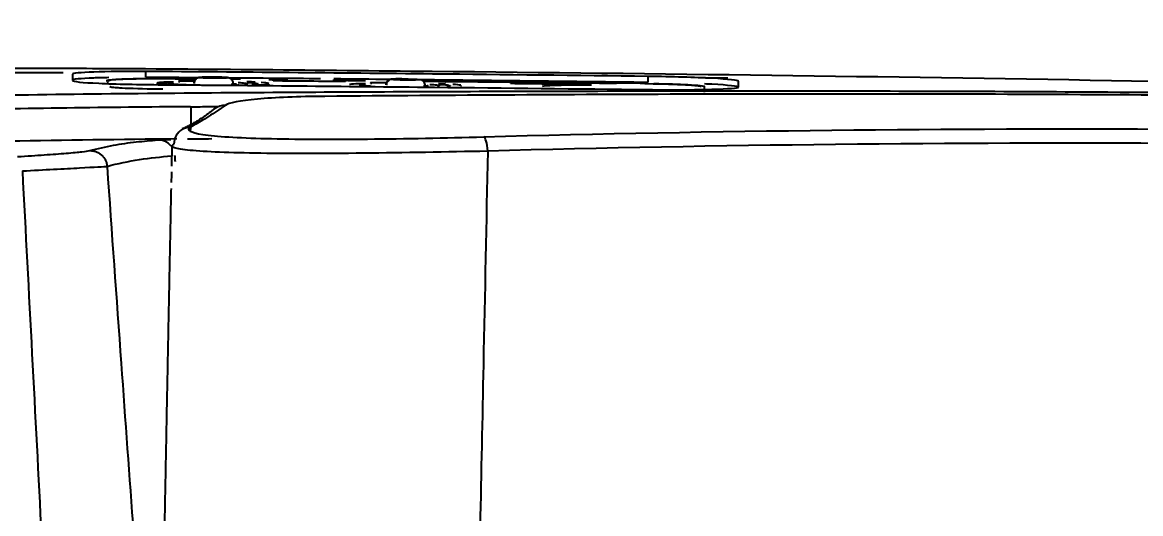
# Model space of a CAD drawing. Extents: x 2897 to 9100, y -47 to 2481.
# Drawn here: x 6670.5 to 6769.5, y 1861.4 to 1904.9 of the extents above; entities that cross this region are included whole.
import ezdxf

# ---------------------------------------------------------------- set-up
doc = ezdxf.new("R2010")
doc.units = 0
doc.header["$LTSCALE"] = 20
doc.header["$MEASUREMENT"] = 0
doc.layers.get('0').update_dxf_attribs({"linetype": 'CONTINUOUS'})
doc.layers.get('DEFPOINTS').update_dxf_attribs({"linetype": 'CONTINUOUS'})
doc.layers.add('1', color=7, linetype='CONTINUOUS')
doc.styles.get("Standard").update_dxf_attribs({"font": 'NanumGothic.ttf'})
doc.dimstyles.get("Standard").update_dxf_attribs({"dimtxt": 2.7, "dimasz": 2.5, "dimexe": 1.5, "dimexo": 1.5, "dimgap": 1.5, "dimtad": 1, "dimdec": 0, "dimlfac": 10, "dimzin": 0, "dimdsep": 46, "dimtxsty": 'Standard', "dimcen": 0, "dimclrt": 2, "dimadec": 0, "dimazin": 0, "dimtfac": 1, "dimtdec": 0, "dimtmove": 0, "dimatfit": 3, "dimfxl": 0, "dimtolj": 1, "dimtzin": 0, "dimarcsym": 0})

# ---------------------------------------------------------------- blocks, each defined once
blk = doc.blocks.new('*D14')
at = {"color": 3, "lineweight": -2}
for p, q in [((6485.218, 1702.273), (6485.218, 1982.175)), ((7209.483, 1702.273), (7209.483, 1982.175)), ((6505.218, 1977.175), (7189.483, 1977.175))]:
    blk.add_line(p, q, dxfattribs=at)
at = {"color": 3}
for points in [[(6505.218, 1980.508), (6505.218, 1973.841), (6485.218, 1977.175)], [(7189.483, 1980.508), (7189.483, 1973.841), (7209.483, 1977.175)]]:
    blk.add_solid(points, dxfattribs=at)
at = {"layer": 'DEFPOINTS', "color": 0}
for p in [(7209.483, 1977.175), (6485.218, 1700.773), (7209.483, 1700.773)]:
    blk.add_point(p, dxfattribs=at)
at = {"color": 2, "insert": (6847.35, 2003.505), "char_height": 30, "attachment_point": 5}
blk.add_mtext('\\A1;725', dxfattribs=at)
blk = doc.blocks.new('A$C429C0A1F')
at = {"layer": '1', "color": 0}
for p, q in [((399.235, 527.926), (399.736, 527.926)), ((398.713, 525.948), (398.555, 525.948)), ((398.713, 525.948), (398.555, 525.948)), ((398.864, 525.027), (398.858, 524.983)), ((398.864, 525.027), (398.858, 524.983)), ((398.494, 519.905), (398.667, 519.905)), ((398.494, 519.905), (398.667, 519.905)), ((398.542, 517.955), (398.651, 517.955)), ((398.542, 517.955), (398.651, 517.955)), ((398.932, 515.426), (398.886, 515.426)), ((398.932, 515.426), (398.886, 515.426)), ((398.563, 508.948), (398.384, 508.948)), ((398.563, 508.948), (398.384, 508.948)), ((398.71, 508.027), (398.705, 507.983)), ((398.71, 508.027), (398.705, 507.983)), ((398.454, 499.974), (398.471, 499.955)), ((398.794, 483.426), (399.294, 483.426)), ((397.894, 478.426), (398.405, 478.426)), ((398.367, 475.426), (398.867, 475.426))]:
    blk.add_line(p, q, dxfattribs=at)
for centre, major_axis, ratio, start_param, end_param in [((398.726, 531.126), (0, 0.2), 0.999163, 4.70745, 6.283185), ((398.726, 531.126), (0, 0.2), 0.999163, 4.70745, 6.283185), ((393.307, 523.94), (1.3, 0.749), 0.990202, 6.27163, 7.335707), ((393.307, 523.94), (1.3, 0.749), 0.990202, 5.770456, 6.27163), ((398.681, 523.156), (0.487, -0.112), 0.982493, 0.221214, 1.792079), ((398.681, 523.156), (0.487, -0.112), 0.982493, 0.221214, 1.792079), ((395.235, 520.913), (1.225, 0.866), 0.988984, 5.64841, 6.28017), ((398.52, 506.139), (0.493, -0.085), 0.968907, 0.165868, 1.736672), ((398.52, 506.139), (0.493, -0.085), 0.968907, 0.165868, 1.736672), ((392.452, 497.963), (-1.499, -0.042), 0.226161, 1.718714, 3.09417)]:
    blk.add_ellipse(centre, major_axis=major_axis, ratio=ratio, start_param=start_param, end_param=end_param, dxfattribs=at)
for points, knots in [([(393.76, 525.181), (393.706, 530.135), (393.586, 540.715), (393.193, 557.162), (392.395, 574.885), (390.867, 593.516), (388.13, 612.39), (382.98, 632.998), (374.603, 651.575), (362.635, 666.414), (351.092, 676.124), (337.243, 684.808), (320.723, 692.311), (301.283, 698.541), (281.421, 703.041), (261.243, 706.204), (240.839, 708.239), (220.398, 709.396), (206.779, 709.525), (200.006, 709.589)], [0, 0, 0, 0, 0.047496, 0.101465, 0.158754, 0.219453, 0.283486, 0.344977, 0.426954, 0.479725, 0.52727, 0.569318, 0.632406, 0.694258, 0.7554, 0.816656, 0.878101, 0.939373, 1, 1, 1, 1]), ([(394.703, 595.806), (395.013, 592.854), (395.623, 587.042), (396.263, 578.417), (396.747, 570.048), (397.097, 561.937), (397.355, 554.089), (397.689, 540.338), (397.886, 521.093), (397.996, 495.544), (398.04, 470.371), (397.968, 447.358), (397.805, 427.317), (397.589, 409.866), (397.369, 398.283), (397.26, 392.564)], [0, 0, 0, 0, 0.045181, 0.088951, 0.131312, 0.17225, 0.211761, 0.249847, 0.379425, 0.50016, 0.629546, 0.749964, 0.835403, 0.918733, 1, 1, 1, 1]), ([(393.51, 595.213), (395.35, 578.984), (395.987, 562.488), (396.49, 538.587), (396.584, 531.281), (396.646, 523.95)], [0, 0, 0, 0, 0.695209, 0.695209, 1, 1, 1, 1]), ([(397.595, 385.271), (398.157, 404.303), (398.58, 423.34), (399.266, 462.439), (399.519, 482.498), (399.829, 512.591), (399.935, 522.623), (399.992, 535.445), (400, 538.237), (400, 541.029)], [0, 0, 0, 0, 0.366692, 0.366692, 0.753057, 0.753057, 0.94624, 0.94624, 1, 1, 1, 1]), ([(392.204, 539.285), (392.229, 538.869), (392.279, 538.047), (392.355, 536.906), (392.429, 535.865), (392.524, 534.65), (392.633, 533.418), (392.696, 533.071), (392.728, 532.897)], [0, 0, 0, 0, 0.126081, 0.249489, 0.373141, 0.49994, 0.749855, 1, 1, 1, 1]), ([(390.935, 538.86), (391.039, 536.9), (391.134, 535.116), (391.274, 532.464), (391.318, 531.607), (391.334, 531.358)], [0, 0, 0, 0, 0.5, 0.5, 1, 1, 1, 1]), ([(398.928, 534.426), (398.841, 534.426), (398.754, 533.561), (398.62, 530.612), (398.574, 528.54), (398.56, 526.426)], [0, 0, 0, 0, 0.5, 0.5, 1, 1, 1, 1]), ([(399.001, 534.426), (399.072, 534.426), (399.138, 533.723), (399.196, 532.133), (399.208, 531.689), (399.217, 531.209)], [0, 0, 0, 0, 0.753448, 0.753448, 1, 1, 1, 1]), ([(399.736, 527.926), (399.746, 529.644), (399.726, 531.323), (399.639, 533.721), (399.572, 534.426), (399.502, 534.426)], [0, 0, 0, 0, 0.5, 0.5, 1, 1, 1, 1]), ([(392.728, 532.897), (392.898, 532.195), (393.233, 530.817), (393.512, 528.8), (393.624, 527.484), (393.679, 526.84)], [0, 0, 0, 0, 0.346674, 0.679948, 1, 1, 1, 1]), ([(391.334, 531.358), (385.518, 530.942), (374.699, 530.17), (363.88, 529.383), (358.878, 529.019)], [0, 0, 0, 0, 0.537593, 1, 1, 1, 1]), ([(398.413, 531.125), (398.363, 531.125), (398.31, 530.615), (398.23, 528.881), (398.202, 527.667), (398.194, 526.425)], [0, 0, 0, 0, 0.5, 0.5, 1, 1, 1, 1]), ([(398.391, 531.093), (398.348, 530.969), (398.305, 530.489), (398.23, 528.881), (398.202, 527.667), (398.194, 526.425)], [0, 0, 0, 0, 0.460617, 0.460617, 1, 1, 1, 1]), ([(399.09, 526.425), (399.099, 527.667), (399.085, 528.884), (399.023, 530.617), (398.976, 531.125), (398.925, 531.125)], [0, 0, 0, 0, 0.5, 0.5, 1, 1, 1, 1]), ([(399.09, 526.425), (399.099, 527.667), (399.085, 528.884), (399.023, 530.617), (398.976, 531.125), (398.925, 531.125)], [0, 0, 0, 0, 0.5, 0.5, 1, 1, 1, 1]), ([(398.927, 531.426), (398.981, 531.426), (399.032, 530.886), (399.097, 529.042), (399.112, 527.747), (399.103, 526.426)], [0, 0, 0, 0, 0.5, 0.5, 1, 1, 1, 1]), ([(399.294, 483.426), (399.371, 489.793), (399.441, 496.159), (399.594, 510.992), (399.683, 519.459), (399.736, 527.926)], [0, 0, 0, 0, 0.429206, 0.429206, 1, 1, 1, 1]), ([(393.679, 526.84), (393.686, 526.731), (393.699, 526.514), (393.715, 526.075), (393.724, 525.785), (393.726, 525.719)], [0, 0, 0, 0, 0.441237, 0.878146, 1, 1, 1, 1]), ([(398.56, 526.426), (398.507, 518.398), (398.422, 510.369), (398.274, 496.035), (398.204, 489.731), (398.129, 483.426)], [0, 0, 0, 0, 0.560135, 0.560135, 1, 1, 1, 1]), ([(398.539, 524.841), (398.544, 524.975), (398.549, 525.105), (398.591, 526.092), (398.636, 526.673), (398.696, 526.921), (398.708, 526.947), (398.719, 526.947)], [0, 0, 0, 0, 0.103407, 0.103407, 0.818564, 0.818564, 1, 1, 1, 1]), ([(398.549, 525.094), (398.55, 525.14), (398.552, 525.185), (398.591, 526.092), (398.636, 526.673), (398.696, 526.921), (398.708, 526.947), (398.719, 526.947)], [0, 0, 0, 0, 0.039566, 0.039566, 0.805645, 0.805645, 1, 1, 1, 1]), ([(398.814, 526.325), (398.816, 526.298), (398.818, 526.263), (398.82, 526.179), (398.821, 526.13), (398.822, 526.027), (398.822, 525.971), (398.822, 525.859), (398.821, 525.801), (398.819, 525.694), (398.818, 525.642), (398.814, 525.552), (398.813, 525.511), (398.81, 525.473), (398.81, 525.467), (398.809, 525.461)], [0, 0, 0, 0, 0.161519, 0.161519, 0.323073, 0.323073, 0.484909, 0.484909, 0.64657, 0.64657, 0.807581, 0.807581, 0.968542, 0.968542, 1, 1, 1, 1]), ([(398.814, 526.325), (398.816, 526.298), (398.818, 526.263), (398.82, 526.179), (398.821, 526.13), (398.822, 526.027), (398.822, 525.971), (398.822, 525.859), (398.821, 525.801), (398.819, 525.694), (398.818, 525.642), (398.814, 525.552), (398.813, 525.511), (398.81, 525.473), (398.81, 525.467), (398.809, 525.461)], [0, 0, 0, 0, 0.161519, 0.161519, 0.323073, 0.323073, 0.484909, 0.484909, 0.64657, 0.64657, 0.807581, 0.807581, 0.968542, 0.968542, 1, 1, 1, 1]), ([(399.069, 523.498), (399.073, 524.007), (399.077, 524.517), (399.084, 525.492), (399.087, 525.959), (399.09, 526.425)], [0, 0, 0, 0, 0.522106, 0.522106, 1, 1, 1, 1]), ([(399.069, 523.498), (399.073, 524.007), (399.077, 524.517), (399.084, 525.492), (399.087, 525.959), (399.09, 526.425)], [0, 0, 0, 0, 0.522106, 0.522106, 1, 1, 1, 1]), ([(392.682, 497.634), (392.6, 501.269), (392.534, 505.058), (392.462, 512.205), (392.458, 515.538), (392.544, 520.925), (392.637, 522.996), (392.846, 524.846), (392.929, 525.265), (393.06, 525.558), (393.103, 525.605), (393.148, 525.607)], [0, 0, 0, 0, 0.26787, 0.26787, 0.53574, 0.53574, 0.80361, 0.80361, 0.937545, 0.937545, 1, 1, 1, 1]), ([(398.713, 525.947), (398.704, 525.948), (398.694, 525.928), (398.666, 525.813), (398.648, 525.66), (398.613, 525.225), (398.596, 524.937), (398.567, 524.269), (398.554, 523.88), (398.534, 523.054), (398.527, 522.606), (398.518, 521.714), (398.517, 521.258), (398.519, 520.678), (398.52, 520.529), (398.521, 520.384)], [0, 0, 0, 0, 0.08687, 0.08687, 0.257825, 0.257825, 0.428439, 0.428439, 0.59891, 0.59891, 0.769498, 0.769498, 0.940407, 0.940407, 1, 1, 1, 1]), ([(398.713, 525.947), (398.704, 525.948), (398.694, 525.928), (398.666, 525.813), (398.648, 525.66), (398.613, 525.225), (398.596, 524.937), (398.567, 524.269), (398.554, 523.88), (398.534, 523.054), (398.527, 522.606), (398.518, 521.714), (398.517, 521.258), (398.519, 520.678), (398.52, 520.529), (398.521, 520.384)], [0, 0, 0, 0, 0.08687, 0.08687, 0.257825, 0.257825, 0.428439, 0.428439, 0.59891, 0.59891, 0.769498, 0.769498, 0.940407, 0.940407, 1, 1, 1, 1]), ([(394.804, 523.961), (394.561, 524.388), (394.336, 524.005), (393.989, 521.71), (393.866, 519.776), (393.734, 514.741), (393.724, 511.621), (393.785, 504.934), (393.855, 501.389), (393.95, 497.989)], [0, 0, 0, 0, 0.25, 0.25, 0.5, 0.5, 0.75, 0.75, 1, 1, 1, 1]), ([(393.759, 524.221), (393.765, 523.914), (393.775, 523.291), (393.785, 522.474), (393.791, 522.061)], [0, 0, 0, 0, 0.494048, 1, 1, 1, 1]), ([(398.87, 524.947), (398.869, 524.965), (398.869, 524.981), (398.867, 525.006), (398.866, 525.016), (398.866, 525.021)], [0, 0, 0, 0, 0.500546, 0.500546, 1, 1, 1, 1]), ([(398.87, 524.947), (398.869, 524.965), (398.869, 524.981), (398.867, 525.006), (398.866, 525.016), (398.866, 525.021)], [0, 0, 0, 0, 0.500546, 0.500546, 1, 1, 1, 1]), ([(396.582, 523.949), (396.533, 523.945), (396.473, 523.941), (396.401, 523.937), (396.365, 523.935), (396.329, 523.933), (396.282, 523.931), (396.235, 523.929), (396.188, 523.927), (396.141, 523.925), (396.095, 523.924), (396.05, 523.923), (396.01, 523.922), (395.977, 523.921), (395.949, 523.921), (395.922, 523.92), (395.889, 523.92), (395.852, 523.92), (395.82, 523.92), (395.788, 523.92), (395.757, 523.92), (395.726, 523.92), (395.685, 523.92), (395.645, 523.921), (395.606, 523.922), (395.576, 523.922), (395.547, 523.923), (395.452, 523.925), (395.36, 523.928), (395.273, 523.933), (395.247, 523.934), (395.221, 523.935), (395.191, 523.937), (395.166, 523.938), (395.145, 523.939), (395.124, 523.94), (395.099, 523.942), (395.07, 523.944), (395.046, 523.945), (395.022, 523.947), (394.997, 523.948), (394.974, 523.95), (394.942, 523.952), (394.914, 523.954), (394.891, 523.956), (394.875, 523.957), (394.858, 523.959), (394.842, 523.96), (394.833, 523.961), (394.823, 523.961), (394.808, 523.963), (394.791, 523.964), (394.775, 523.965), (394.76, 523.966), (394.743, 523.968), (394.728, 523.969), (394.721, 523.97), (394.718, 523.97), (394.716, 523.97), (394.709, 523.971), (394.679, 523.973), (394.621, 523.978), (394.554, 523.984), (394.503, 523.989), (394.474, 523.991), (394.459, 523.993), (394.451, 523.994), (394.449, 523.994)], [0, 0, 0, 0, 0.052513, 0.065641, 0.078769, 0.091897, 0.105025, 0.131282, 0.14441, 0.157538, 0.183794, 0.196923, 0.210051, 0.229743, 0.236307, 0.242871, 0.262563, 0.275692, 0.28882, 0.301948, 0.315076, 0.328204, 0.341332, 0.367589, 0.380717, 0.393845, 0.406973, 0.420101, 0.525127, 0.538255, 0.551383, 0.564511, 0.577639, 0.597332, 0.603896, 0.61046, 0.630152, 0.64328, 0.656408, 0.669537, 0.682665, 0.695793, 0.708921, 0.735177, 0.741741, 0.748306, 0.761434, 0.77128, 0.774562, 0.777844, 0.78769, 0.800818, 0.807382, 0.813946, 0.827075, 0.836921, 0.839382, 0.840203, 0.841023, 0.843485, 0.853331, 0.892715, 0.945228, 0.971484, 0.984613, 0.997741, 1, 1, 1, 1]), ([(396.729, 520.892), (396.644, 521.015), (396.559, 521.139), (396.143, 521.754), (395.828, 522.245), (395.277, 523.144), (395.036, 523.553), (394.804, 523.961)], [0, 0, 0, 0, 0.120002, 0.120002, 0.600017, 0.600017, 1, 1, 1, 1]), ([(396.6, 521.513), (396.598, 521.772), (396.592, 522.584), (396.586, 523.396), (396.582, 523.949)], [0, 0, 0, 0, 0.318163, 1, 1, 1, 1]), ([(399.173, 520.614), (399.175, 520.624), (399.188, 520.691), (399.199, 520.824), (399.217, 521.142), (399.229, 521.599), (399.235, 522.093), (399.232, 522.568), (399.221, 522.964), (399.208, 523.15), (399.189, 523.271), (399.158, 523.368), (399.102, 523.473), (399.001, 523.58), (398.857, 523.659), (398.749, 523.674), (398.694, 523.673)], [0, 0, 0, 0, 0.014501, 0.095935, 0.21861, 0.328441, 0.443486, 0.557637, 0.672705, 0.794749, 0.835242, 0.858568, 0.887393, 0.922534, 0.962976, 1, 1, 1, 1]), ([(399.173, 520.614), (399.175, 520.624), (399.188, 520.691), (399.199, 520.824), (399.217, 521.142), (399.229, 521.599), (399.235, 522.093), (399.232, 522.568), (399.221, 522.964), (399.208, 523.15), (399.189, 523.271), (399.158, 523.368), (399.102, 523.473), (399.001, 523.58), (398.857, 523.659), (398.749, 523.674), (398.694, 523.673)], [0, 0, 0, 0, 0.014501, 0.095935, 0.21861, 0.328441, 0.443486, 0.557637, 0.672705, 0.794749, 0.835242, 0.858568, 0.887393, 0.922534, 0.962976, 1, 1, 1, 1]), ([(399.181, 520.698), (399.175, 520.671), (399.17, 520.665), (399.159, 520.698), (399.154, 520.738), (399.145, 520.862), (399.14, 520.946), (399.134, 521.145), (399.132, 521.263), (399.129, 521.516), (399.128, 521.654), (399.129, 521.88), (399.13, 521.969), (399.133, 522.195), (399.135, 522.334), (399.142, 522.586), (399.147, 522.704), (399.156, 522.903), (399.162, 522.987), (399.172, 523.096), (399.176, 523.132), (399.181, 523.152)], [0, 0, 0, 0, 0.101328, 0.101328, 0.208097, 0.208097, 0.314786, 0.314786, 0.42145, 0.42145, 0.528119, 0.528119, 0.594337, 0.594337, 0.701141, 0.701141, 0.808025, 0.808025, 0.914948, 0.914948, 1, 1, 1, 1]), ([(399.181, 520.698), (399.175, 520.671), (399.17, 520.665), (399.159, 520.698), (399.154, 520.738), (399.145, 520.862), (399.14, 520.946), (399.134, 521.145), (399.132, 521.263), (399.129, 521.516), (399.128, 521.654), (399.129, 521.88), (399.13, 521.969), (399.133, 522.195), (399.135, 522.334), (399.142, 522.586), (399.147, 522.704), (399.156, 522.903), (399.162, 522.987), (399.172, 523.096), (399.176, 523.132), (399.181, 523.152)], [0, 0, 0, 0, 0.101328, 0.101328, 0.208097, 0.208097, 0.314786, 0.314786, 0.42145, 0.42145, 0.528119, 0.528119, 0.594337, 0.594337, 0.701141, 0.701141, 0.808025, 0.808025, 0.914948, 0.914948, 1, 1, 1, 1]), ([(399.181, 523.152), (399.185, 523.168), (399.188, 523.175), (399.198, 523.168), (399.203, 523.14), (399.213, 523.04), (399.218, 522.967), (399.225, 522.787), (399.228, 522.677), (399.232, 522.436), (399.233, 522.302), (399.233, 522.027), (399.232, 521.883), (399.228, 521.606), (399.225, 521.469), (399.218, 521.221), (399.213, 521.106), (399.203, 520.914), (399.198, 520.835), (399.188, 520.743), (399.185, 520.715), (399.181, 520.698)], [0, 0, 0, 0, 0.067133, 0.067133, 0.175253, 0.175253, 0.283247, 0.283247, 0.391165, 0.391165, 0.49909, 0.49909, 0.607102, 0.607102, 0.715243, 0.715243, 0.823497, 0.823497, 0.931797, 0.931797, 1, 1, 1, 1]), ([(399.181, 523.152), (399.185, 523.168), (399.188, 523.175), (399.198, 523.168), (399.203, 523.14), (399.213, 523.04), (399.218, 522.967), (399.225, 522.787), (399.228, 522.677), (399.232, 522.436), (399.233, 522.302), (399.233, 522.027), (399.232, 521.883), (399.228, 521.606), (399.225, 521.469), (399.218, 521.221), (399.213, 521.106), (399.203, 520.914), (399.198, 520.835), (399.188, 520.743), (399.185, 520.715), (399.181, 520.698)], [0, 0, 0, 0, 0.067133, 0.067133, 0.175253, 0.175253, 0.283247, 0.283247, 0.391165, 0.391165, 0.49909, 0.49909, 0.607102, 0.607102, 0.715243, 0.715243, 0.823497, 0.823497, 0.931797, 0.931797, 1, 1, 1, 1]), ([(397.532, 512.06), (397.513, 514.418), (397.429, 516.491), (397.144, 519.576), (396.943, 520.584), (396.729, 520.892)], [0, 0, 0, 0, 0.5, 0.5, 1, 1, 1, 1]), ([(398.521, 520.384), (398.521, 520.374), (398.521, 520.364), (398.522, 520.347), (398.522, 520.34), (398.523, 520.33), (398.523, 520.326), (398.524, 520.323), (398.524, 520.323), (398.524, 520.323)], [0, 0, 0, 0, 0.289927, 0.289927, 0.579886, 0.579886, 0.869635, 0.869635, 1, 1, 1, 1]), ([(398.521, 520.384), (398.521, 520.374), (398.521, 520.364), (398.522, 520.347), (398.522, 520.34), (398.523, 520.33), (398.523, 520.326), (398.524, 520.323), (398.524, 520.323), (398.524, 520.323)], [0, 0, 0, 0, 0.289927, 0.289927, 0.579886, 0.579886, 0.869635, 0.869635, 1, 1, 1, 1]), ([(398.62, 520.327), (398.625, 520.22), (398.63, 520.13), (398.644, 519.974), (398.653, 519.921), (398.664, 519.906), (398.666, 519.905), (398.667, 519.905)], [0, 0, 0, 0, 0.395653, 0.395653, 0.912811, 0.912811, 1, 1, 1, 1]), ([(398.62, 520.327), (398.625, 520.22), (398.63, 520.13), (398.644, 519.974), (398.653, 519.921), (398.664, 519.906), (398.666, 519.905), (398.667, 519.905)], [0, 0, 0, 0, 0.395653, 0.395653, 0.912811, 0.912811, 1, 1, 1, 1]), ([(398.672, 520.184), (398.711, 520.181), (398.802, 520.184), (398.931, 520.241), (399.037, 520.327), (399.105, 520.418), (399.143, 520.5), (399.162, 520.559), (399.168, 520.586), (399.17, 520.598)], [0, 0, 0, 0, 0.146496, 0.355133, 0.527027, 0.675111, 0.801465, 0.910224, 1, 1, 1, 1]), ([(398.672, 520.184), (398.711, 520.181), (398.802, 520.184), (398.931, 520.241), (399.037, 520.327), (399.105, 520.418), (399.143, 520.5), (399.162, 520.559), (399.168, 520.586), (399.17, 520.598)], [0, 0, 0, 0, 0.146496, 0.355133, 0.527027, 0.675111, 0.801465, 0.910224, 1, 1, 1, 1]), ([(398.569, 519.812), (398.567, 519.812), (398.564, 519.804), (398.56, 519.77), (398.557, 519.742), (398.554, 519.7), (398.554, 519.694), (398.554, 519.689)], [0, 0, 0, 0, 0.430154, 0.430154, 0.931284, 0.931284, 1, 1, 1, 1]), ([(398.569, 519.812), (398.567, 519.812), (398.564, 519.804), (398.56, 519.77), (398.557, 519.742), (398.554, 519.7), (398.554, 519.694), (398.554, 519.689)], [0, 0, 0, 0, 0.430154, 0.430154, 0.931284, 0.931284, 1, 1, 1, 1]), ([(398.752, 519.752), (398.749, 519.69), (398.746, 519.63), (398.73, 519.361), (398.716, 519.191), (398.688, 518.965), (398.673, 518.906), (398.645, 518.905), (398.632, 518.962), (398.62, 519.074)], [0, 0, 0, 0, 0.081063, 0.081063, 0.387452, 0.387452, 0.693818, 0.693818, 1, 1, 1, 1]), ([(398.752, 519.752), (398.749, 519.69), (398.746, 519.63), (398.73, 519.361), (398.716, 519.191), (398.688, 518.965), (398.673, 518.906), (398.645, 518.905), (398.632, 518.962), (398.62, 519.074)], [0, 0, 0, 0, 0.081063, 0.081063, 0.387452, 0.387452, 0.693818, 0.693818, 1, 1, 1, 1]), ([(398.508, 518.919), (398.507, 518.905), (398.506, 518.894), (398.504, 518.878), (398.503, 518.874), (398.501, 518.875), (398.5, 518.878), (398.498, 518.894), (398.498, 518.905), (398.497, 518.93), (398.496, 518.942), (398.496, 518.955)], [0, 0, 0, 0, 0.211299, 0.211299, 0.422582, 0.422582, 0.634068, 0.634068, 0.846006, 0.846006, 1, 1, 1, 1]), ([(398.508, 518.919), (398.507, 518.905), (398.506, 518.894), (398.504, 518.878), (398.503, 518.874), (398.501, 518.875), (398.5, 518.878), (398.498, 518.894), (398.498, 518.905), (398.497, 518.93), (398.496, 518.942), (398.496, 518.955)], [0, 0, 0, 0, 0.211299, 0.211299, 0.422582, 0.422582, 0.634068, 0.634068, 0.846006, 0.846006, 1, 1, 1, 1]), ([(398.567, 518.514), (398.566, 518.514), (398.564, 518.511), (398.561, 518.497), (398.559, 518.478), (398.554, 518.423), (398.552, 518.387), (398.548, 518.304), (398.547, 518.255), (398.544, 518.152), (398.543, 518.096), (398.542, 517.984), (398.541, 517.927), (398.542, 517.82), (398.542, 517.768), (398.544, 517.677), (398.546, 517.637), (398.548, 517.594), (398.548, 517.585), (398.549, 517.577)], [0, 0, 0, 0, 0.06496, 0.06496, 0.192818, 0.192818, 0.320431, 0.320431, 0.447941, 0.447941, 0.575536, 0.575536, 0.703374, 0.703374, 0.831856, 0.831856, 0.960232, 0.960232, 1, 1, 1, 1]), ([(398.567, 518.514), (398.566, 518.514), (398.564, 518.511), (398.561, 518.497), (398.559, 518.478), (398.554, 518.423), (398.552, 518.387), (398.548, 518.304), (398.547, 518.255), (398.544, 518.152), (398.543, 518.096), (398.542, 517.984), (398.541, 517.927), (398.542, 517.82), (398.542, 517.768), (398.544, 517.677), (398.546, 517.637), (398.548, 517.594), (398.548, 517.585), (398.549, 517.577)], [0, 0, 0, 0, 0.06496, 0.06496, 0.192818, 0.192818, 0.320431, 0.320431, 0.447941, 0.447941, 0.575536, 0.575536, 0.703374, 0.703374, 0.831856, 0.831856, 0.960232, 0.960232, 1, 1, 1, 1]), ([(398.651, 517.955), (398.648, 517.955), (398.645, 517.956), (398.624, 517.984), (398.607, 518.083), (398.586, 518.307), (398.581, 518.375), (398.576, 518.451)], [0, 0, 0, 0, 0.110332, 0.110332, 0.768085, 0.768085, 1, 1, 1, 1]), ([(398.651, 517.955), (398.648, 517.955), (398.645, 517.956), (398.624, 517.984), (398.607, 518.083), (398.586, 518.307), (398.581, 518.375), (398.576, 518.451)], [0, 0, 0, 0, 0.110332, 0.110332, 0.768085, 0.768085, 1, 1, 1, 1]), ([(398.768, 518.969), (398.763, 518.874), (398.758, 518.784), (398.735, 518.446), (398.717, 518.247), (398.699, 518.121)], [0, 0, 0, 0, 0.244694, 0.244694, 1, 1, 1, 1]), ([(398.768, 518.969), (398.763, 518.874), (398.758, 518.784), (398.735, 518.446), (398.717, 518.247), (398.699, 518.121)], [0, 0, 0, 0, 0.244694, 0.244694, 1, 1, 1, 1]), ([(398.789, 518.233), (398.797, 518.37), (398.804, 518.518), (398.815, 518.773), (398.82, 518.875), (398.824, 518.98)], [0, 0, 0, 0, 0.612265, 0.612265, 1, 1, 1, 1]), ([(398.789, 518.233), (398.797, 518.37), (398.804, 518.518), (398.815, 518.773), (398.82, 518.875), (398.824, 518.98)], [0, 0, 0, 0, 0.612265, 0.612265, 1, 1, 1, 1]), ([(398.677, 517.028), (398.677, 517.029), (398.678, 517.03), (398.705, 517.143), (398.731, 517.376), (398.756, 517.71)], [0, 0, 0, 0, 0.010689, 0.010689, 1, 1, 1, 1]), ([(398.677, 517.028), (398.677, 517.029), (398.678, 517.03), (398.705, 517.143), (398.731, 517.376), (398.756, 517.71)], [0, 0, 0, 0, 0.010689, 0.010689, 1, 1, 1, 1]), ([(396.584, 374.107), (396.898, 385.889), (397.143, 397.656), (397.498, 420.968), (397.612, 432.541), (397.737, 455.552), (397.748, 466.958), (397.693, 489.614), (397.622, 500.849), (397.532, 512.06)], [0, 0, 0, 0, 0.25, 0.25, 0.5, 0.5, 0.75, 0.75, 1, 1, 1, 1]), ([(398.85, 511.426), (398.86, 511.426), (398.871, 511.426), (398.891, 511.426), (398.901, 511.426), (398.911, 511.426)], [0, 0, 0, 0, 0.505454, 0.505454, 1, 1, 1, 1]), ([(398.85, 511.426), (398.86, 511.426), (398.871, 511.426), (398.891, 511.426), (398.901, 511.426), (398.911, 511.426)], [0, 0, 0, 0, 0.505454, 0.505454, 1, 1, 1, 1]), ([(398.665, 509.325), (398.667, 509.298), (398.669, 509.263), (398.671, 509.179), (398.672, 509.13), (398.672, 509.027), (398.672, 508.971), (398.671, 508.859), (398.671, 508.801), (398.668, 508.694), (398.667, 508.642), (398.663, 508.552), (398.661, 508.511), (398.658, 508.473), (398.658, 508.467), (398.657, 508.461)], [0, 0, 0, 0, 0.16148, 0.16148, 0.322994, 0.322994, 0.484797, 0.484797, 0.646443, 0.646443, 0.807462, 0.807462, 0.968447, 0.968447, 1, 1, 1, 1]), ([(398.665, 509.325), (398.667, 509.298), (398.669, 509.263), (398.671, 509.179), (398.672, 509.13), (398.672, 509.027), (398.672, 508.971), (398.671, 508.859), (398.671, 508.801), (398.668, 508.694), (398.667, 508.642), (398.663, 508.552), (398.661, 508.511), (398.658, 508.473), (398.658, 508.467), (398.657, 508.461)], [0, 0, 0, 0, 0.16148, 0.16148, 0.322994, 0.322994, 0.484797, 0.484797, 0.646443, 0.646443, 0.807462, 0.807462, 0.968447, 0.968447, 1, 1, 1, 1]), ([(398.95, 510.226), (398.947, 509.961), (398.944, 509.696), (398.938, 509.11), (398.935, 508.788), (398.932, 508.466)], [0, 0, 0, 0, 0.451448, 0.451448, 1, 1, 1, 1]), ([(398.95, 510.226), (398.947, 509.961), (398.944, 509.696), (398.939, 509.165), (398.936, 508.899), (398.934, 508.632)], [0, 0, 0, 0, 0.498672, 0.498672, 1, 1, 1, 1]), ([(398.563, 508.947), (398.554, 508.948), (398.544, 508.928), (398.516, 508.814), (398.497, 508.66), (398.468, 508.313), (398.457, 508.159), (398.447, 507.985)], [0, 0, 0, 0, 0.24166, 0.24166, 0.717399, 0.717399, 1, 1, 1, 1]), ([(398.563, 508.947), (398.554, 508.948), (398.544, 508.928), (398.516, 508.814), (398.497, 508.66), (398.469, 508.328), (398.46, 508.194), (398.451, 508.044)], [0, 0, 0, 0, 0.249821, 0.249821, 0.741626, 0.741626, 1, 1, 1, 1]), ([(398.716, 507.947), (398.716, 507.965), (398.715, 507.981), (398.714, 508.006), (398.713, 508.016), (398.712, 508.021)], [0, 0, 0, 0, 0.500518, 0.500518, 1, 1, 1, 1]), ([(398.716, 507.947), (398.716, 507.965), (398.715, 507.981), (398.714, 508.006), (398.713, 508.016), (398.712, 508.021)], [0, 0, 0, 0, 0.500518, 0.500518, 1, 1, 1, 1]), ([(399.071, 505.237), (399.072, 505.34), (399.071, 505.592), (399.063, 505.944), (399.049, 506.144), (399.033, 506.266), (398.996, 506.377), (398.936, 506.484), (398.83, 506.589), (398.688, 506.662), (398.586, 506.672), (398.537, 506.67)], [0, 0, 0, 0, 0.137034, 0.358476, 0.591908, 0.687619, 0.73273, 0.790264, 0.858498, 0.936766, 1, 1, 1, 1]), ([(399.019, 503.709), (399.019, 503.706), (399.018, 503.703), (399.012, 503.671), (399.006, 503.664), (398.995, 503.697), (398.99, 503.738), (398.981, 503.861), (398.977, 503.945), (398.971, 504.145), (398.969, 504.263), (398.966, 504.516), (398.966, 504.654), (398.968, 504.88), (398.969, 504.969), (398.972, 505.195), (398.975, 505.334), (398.982, 505.586), (398.987, 505.704), (398.997, 505.902), (399.003, 505.986), (399.012, 506.084), (399.016, 506.113), (399.019, 506.134)], [0, 0, 0, 0, 0.009367, 0.009367, 0.116834, 0.116834, 0.224207, 0.224207, 0.331499, 0.331499, 0.438766, 0.438766, 0.546035, 0.546035, 0.612653, 0.612653, 0.720082, 0.720082, 0.827594, 0.827594, 0.93514, 0.93514, 1, 1, 1, 1]), ([(399.019, 503.709), (399.019, 503.706), (399.018, 503.703), (399.012, 503.671), (399.006, 503.664), (398.995, 503.697), (398.99, 503.738), (398.981, 503.861), (398.977, 503.945), (398.971, 504.145), (398.969, 504.263), (398.966, 504.516), (398.966, 504.654), (398.968, 504.88), (398.969, 504.969), (398.972, 505.195), (398.975, 505.334), (398.982, 505.586), (398.987, 505.704), (398.997, 505.902), (399.003, 505.986), (399.012, 506.084), (399.016, 506.113), (399.019, 506.134)], [0, 0, 0, 0, 0.009367, 0.009367, 0.116834, 0.116834, 0.224207, 0.224207, 0.331499, 0.331499, 0.438766, 0.438766, 0.546035, 0.546035, 0.612653, 0.612653, 0.720082, 0.720082, 0.827594, 0.827594, 0.93514, 0.93514, 1, 1, 1, 1]), ([(399.019, 506.134), (399.023, 506.155), (399.027, 506.167), (399.036, 506.176), (399.042, 506.157), (399.052, 506.074), (399.056, 506.008), (399.064, 505.842), (399.067, 505.738), (399.071, 505.507), (399.072, 505.376), (399.072, 505.239), (399.072, 505.238), (399.072, 505.236)], [0, 0, 0, 0, 0.134199, 0.134199, 0.350326, 0.350326, 0.566194, 0.566194, 0.781898, 0.781898, 0.997605, 0.997605, 1, 1, 1, 1]), ([(399.019, 506.134), (399.023, 506.155), (399.027, 506.167), (399.036, 506.176), (399.042, 506.157), (399.052, 506.074), (399.056, 506.008), (399.064, 505.842), (399.067, 505.738), (399.071, 505.507), (399.072, 505.376), (399.072, 505.239), (399.072, 505.238), (399.072, 505.236)], [0, 0, 0, 0, 0.134199, 0.134199, 0.350326, 0.350326, 0.566194, 0.566194, 0.781898, 0.781898, 0.997605, 0.997605, 1, 1, 1, 1]), ([(399.072, 505.236), (399.072, 505.103), (399.071, 504.961), (399.067, 504.684), (399.064, 504.544), (399.057, 504.288), (399.053, 504.168), (399.043, 503.963), (399.037, 503.876), (399.027, 503.768), (399.023, 503.733), (399.019, 503.709)], [0, 0, 0, 0, 0.211343, 0.211343, 0.425316, 0.425316, 0.639524, 0.639524, 0.853843, 0.853843, 1, 1, 1, 1]), ([(399.072, 505.236), (399.072, 505.103), (399.071, 504.961), (399.067, 504.684), (399.064, 504.544), (399.057, 504.288), (399.053, 504.168), (399.043, 503.963), (399.037, 503.876), (399.027, 503.768), (399.023, 503.733), (399.019, 503.709)], [0, 0, 0, 0, 0.211343, 0.211343, 0.425316, 0.425316, 0.639524, 0.639524, 0.853843, 0.853843, 1, 1, 1, 1]), ([(398.455, 503.327), (398.46, 503.22), (398.465, 503.13), (398.479, 502.974), (398.488, 502.921), (398.498, 502.906), (398.5, 502.905), (398.502, 502.905)], [0, 0, 0, 0, 0.395446, 0.395446, 0.912597, 0.912597, 1, 1, 1, 1]), ([(398.455, 503.327), (398.46, 503.22), (398.465, 503.13), (398.479, 502.974), (398.488, 502.921), (398.498, 502.906), (398.5, 502.905), (398.502, 502.905)], [0, 0, 0, 0, 0.395446, 0.395446, 0.912597, 0.912597, 1, 1, 1, 1]), ([(398.505, 503.183), (398.519, 503.18), (398.592, 503.172), (398.713, 503.213), (398.836, 503.292), (398.918, 503.383), (398.967, 503.47), (398.993, 503.541), (399.005, 503.591), (399.01, 503.617), (399.012, 503.628)], [0, 0, 0, 0, 0.050818, 0.261591, 0.430512, 0.574602, 0.698656, 0.803082, 0.907244, 1, 1, 1, 1]), ([(398.505, 503.183), (398.519, 503.18), (398.592, 503.172), (398.713, 503.213), (398.836, 503.292), (398.918, 503.383), (398.967, 503.47), (398.993, 503.541), (399.005, 503.591), (399.01, 503.617), (399.012, 503.628)], [0, 0, 0, 0, 0.050818, 0.261591, 0.430512, 0.574602, 0.698656, 0.803082, 0.907244, 1, 1, 1, 1]), ([(398.586, 502.752), (398.583, 502.69), (398.579, 502.63), (398.563, 502.361), (398.549, 502.191), (398.52, 501.965), (398.505, 501.906), (398.478, 501.905), (398.464, 501.962), (398.452, 502.074)], [0, 0, 0, 0, 0.081129, 0.081129, 0.387509, 0.387509, 0.693853, 0.693853, 1, 1, 1, 1]), ([(398.586, 502.752), (398.583, 502.69), (398.579, 502.63), (398.563, 502.361), (398.549, 502.191), (398.52, 501.965), (398.505, 501.906), (398.478, 501.905), (398.464, 501.962), (398.452, 502.074)], [0, 0, 0, 0, 0.081129, 0.081129, 0.387509, 0.387509, 0.693853, 0.693853, 1, 1, 1, 1]), ([(398.601, 501.969), (398.595, 501.873), (398.59, 501.784), (398.567, 501.446), (398.548, 501.247), (398.53, 501.121)], [0, 0, 0, 0, 0.244688, 0.244688, 1, 1, 1, 1]), ([(398.601, 501.969), (398.595, 501.873), (398.59, 501.784), (398.567, 501.446), (398.548, 501.247), (398.53, 501.121)], [0, 0, 0, 0, 0.244688, 0.244688, 1, 1, 1, 1]), ([(398.628, 501.362), (398.633, 501.461), (398.638, 501.566), (398.648, 501.773), (398.652, 501.875), (398.656, 501.98)], [0, 0, 0, 0, 0.522967, 0.522967, 1, 1, 1, 1]), ([(398.641, 501.636), (398.642, 501.649), (398.642, 501.661), (398.648, 501.773), (398.652, 501.875), (398.656, 501.98)], [0, 0, 0, 0, 0.112652, 0.112652, 1, 1, 1, 1]), ([(398.482, 500.955), (398.479, 500.955), (398.476, 500.956), (398.455, 500.984), (398.438, 501.082), (398.423, 501.246)], [0, 0, 0, 0, 0.144443, 0.144443, 1, 1, 1, 1]), ([(398.482, 500.955), (398.479, 500.955), (398.476, 500.956), (398.464, 500.973), (398.455, 501.005), (398.446, 501.057)], [0, 0, 0, 0, 0.245156, 0.245156, 1, 1, 1, 1]), ([(398.507, 500.028), (398.507, 500.029), (398.507, 500.03), (398.535, 500.143), (398.561, 500.376), (398.587, 500.711)], [0, 0, 0, 0, 0.010793, 0.010793, 1, 1, 1, 1]), ([(398.507, 500.028), (398.507, 500.029), (398.507, 500.03), (398.535, 500.143), (398.561, 500.376), (398.587, 500.711)], [0, 0, 0, 0, 0.010793, 0.010793, 1, 1, 1, 1]), ([(392.682, 497.634), (386.379, 497.759), (380.076, 497.887), (369.007, 498.114), (364.242, 498.212), (359.475, 498.31)], [0, 0, 0, 0, 0.569571, 0.569571, 1, 1, 1, 1]), ([(398.44, 492.776), (398.467, 492.6), (398.49, 492.273), (398.541, 490.995), (398.554, 489.763), (398.545, 488.449)], [0, 0, 0, 0, 0.357791, 0.357791, 1, 1, 1, 1]), ([(398.44, 492.776), (398.467, 492.6), (398.49, 492.273), (398.541, 490.995), (398.554, 489.763), (398.545, 488.449)], [0, 0, 0, 0, 0.357791, 0.357791, 1, 1, 1, 1]), ([(398.738, 486.326), (398.733, 485.876), (398.727, 485.426), (398.717, 484.526), (398.711, 484.076), (398.706, 483.626)], [0, 0, 0, 0, 0.500018, 0.500018, 1, 1, 1, 1]), ([(398.673, 483.626), (398.683, 483.626), (398.692, 483.626), (398.703, 483.626), (398.704, 483.626), (398.706, 483.626)], [0, 0, 0, 0, 0.87371, 0.87371, 1, 1, 1, 1]), ([(398.129, 483.426), (398.103, 481.313), (398.113, 479.246), (398.196, 476.295), (398.27, 475.426), (398.356, 475.426)], [0, 0, 0, 0, 0.5, 0.5, 1, 1, 1, 1]), ([(398.663, 482.901), (398.645, 481.768), (398.611, 480.691), (398.519, 478.969), (398.459, 478.426), (398.405, 478.426)], [0, 0, 0, 0, 0.464337, 0.464337, 1, 1, 1, 1]), ([(398.658, 483.424), (398.643, 482.182), (398.608, 480.965), (398.515, 479.233), (398.459, 478.724), (398.408, 478.724)], [0, 0, 0, 0, 0.5, 0.5, 1, 1, 1, 1]), ([(398.658, 483.424), (398.643, 482.182), (398.608, 480.965), (398.519, 479.308), (398.469, 478.815), (398.422, 478.735)], [0, 0, 0, 0, 0.522655, 0.522655, 1, 1, 1, 1]), ([(398.867, 475.426), (398.954, 475.426), (399.049, 476.292), (399.207, 479.241), (399.269, 481.312), (399.294, 483.426)], [0, 0, 0, 0, 0.5, 0.5, 1, 1, 1, 1]), ([(398.661, 478.436), (398.65, 478.203), (398.639, 477.981), (398.549, 476.295), (398.453, 475.426), (398.367, 475.426)], [0, 0, 0, 0, 0.124757, 0.124757, 1, 1, 1, 1])]:
    blk.add_open_spline(points, degree=3, knots=knots, dxfattribs=at)
for points, degree in [([(399.652, 540.909), (399.656, 539.022), (399.656, 537.136), (399.654, 535.249)], 3), ([(390.935, 538.86), (380.153, 538.299), (369.359, 537.712), (358.545, 537.167)], 3), ([(399.502, 534.426), (399.31, 534.426), (399.119, 534.426), (398.928, 534.426)], 3), ([(391.334, 531.358), (391.861, 529.45), (392.109, 527.54), (392.262, 525.632)], 3), ([(399.235, 527.926), (399.226, 526.369), (399.215, 524.811), (399.204, 523.253)], 3), ([(389.385, 525.688), (374.384, 525.996), (359.347, 526.277)], 2), ([(398.751, 526.888), (398.773, 526.799), (398.795, 526.61), (398.814, 526.325)], 3), ([(398.751, 526.888), (398.773, 526.799), (398.795, 526.61), (398.814, 526.325)], 3), ([(399.103, 526.426), (399.096, 525.446), (399.089, 524.465), (399.082, 523.485)], 3), ([(390.846, 525.652), (390.53, 525.659), (390.215, 525.665), (389.9, 525.671)], 3), ([(393.167, 525.614), (391.354, 525.65)], 1), ([(391.734, 525.298), (391.918, 525.312), (392.101, 525.326), (392.285, 525.339)], 3), ([(393.148, 525.607), (393.2, 525.608), (393.253, 525.549), (393.307, 525.429)], 3), ([(396.47, 521.78), (395.315, 523.218), (394.645, 524.693)], 2), ([(398.858, 524.983), (398.857, 524.957), (398.855, 524.932), (398.854, 524.906)], 3), ([(398.858, 524.983), (398.857, 524.957), (398.855, 524.932), (398.854, 524.906)], 3), ([(398.89, 523.542), (398.886, 524.043), (398.88, 524.518), (398.87, 524.947)], 3), ([(398.89, 523.542), (398.886, 524.043), (398.88, 524.518), (398.87, 524.947)], 3), ([(399.09, 520.404), (399.087, 520.112), (399.085, 519.819), (399.082, 519.526)], 3), ([(399.184, 520.563), (399.162, 517.853), (399.139, 515.144), (399.114, 512.434)], 3), ([(398.496, 518.955), (398.491, 519.178), (398.487, 519.412), (398.484, 519.657)], 3), ([(398.496, 518.955), (398.491, 519.178), (398.487, 519.412), (398.484, 519.657)], 3), ([(398.576, 518.451), (398.574, 518.478), (398.572, 518.497), (398.57, 518.507)], 3), ([(398.576, 518.451), (398.574, 518.478), (398.572, 518.497), (398.57, 518.507)], 3), ([(398.549, 517.577), (398.575, 517.167), (398.607, 516.955), (398.642, 516.955)], 3), ([(398.549, 517.577), (398.575, 517.167), (398.607, 516.955), (398.642, 516.955)], 3), ([(398.836, 510.226), (398.857, 512.36), (398.878, 514.493), (398.897, 516.626)], 3), ([(398.836, 510.226), (398.857, 512.36), (398.878, 514.493), (398.897, 516.626)], 3), ([(398.897, 516.626), (398.935, 516.626), (398.973, 516.626), (399.012, 516.626)], 3), ([(398.897, 516.626), (398.935, 516.626), (398.973, 516.626), (399.012, 516.626)], 3), ([(399.028, 517.035), (399.023, 516.469), (399.018, 515.902), (399.013, 515.336)], 3), ([(398.85, 511.426), (398.851, 511.662), (398.853, 511.897), (398.854, 512.133)], 3), ([(398.85, 511.426), (398.851, 511.662), (398.853, 511.897), (398.854, 512.133)], 3), ([(398.975, 511.341), (398.967, 510.456), (398.958, 509.571), (398.949, 508.687)], 3), ([(399.103, 511.262), (399.087, 509.608), (399.07, 507.954), (399.053, 506.299)], 3), ([(398.604, 509.888), (398.626, 509.799), (398.647, 509.61), (398.665, 509.325)], 3), ([(398.604, 509.888), (398.626, 509.799), (398.647, 509.61), (398.665, 509.325)], 3), ([(398.95, 510.226), (398.912, 510.226), (398.874, 510.226), (398.836, 510.226)], 3), ([(398.95, 510.226), (398.912, 510.226), (398.874, 510.226), (398.836, 510.226)], 3), ([(398.705, 507.983), (398.703, 507.957), (398.702, 507.931), (398.7, 507.905)], 3), ([(398.705, 507.983), (398.703, 507.957), (398.702, 507.931), (398.7, 507.905)], 3), ([(398.732, 506.542), (398.73, 507.043), (398.725, 507.518), (398.716, 507.947)], 3), ([(398.732, 506.542), (398.73, 507.043), (398.725, 507.518), (398.716, 507.947)], 3), ([(398.895, 503.35), (398.846, 498.62), (398.793, 493.89), (398.738, 489.16)], 3), ([(399.025, 503.611), (398.954, 496.883), (398.875, 490.155), (398.794, 483.426)], 3), ([(398.879, 503.346), (398.853, 500.773), (398.826, 498.2), (398.798, 495.626)], 3), ([(398.879, 503.346), (398.853, 500.773), (398.826, 498.2), (398.798, 495.626)], 3), ([(398.438, 500.024), (398.449, 499.978), (398.46, 499.955), (398.471, 499.955)], 3), ([(392.375, 373.884), (393.45, 415.32), (393.835, 456.6), (392.682, 497.634)], 3), ([(393.95, 497.989), (395.103, 456.912), (394.722, 415.57), (393.656, 374.107)], 3), ([(398.684, 495.626), (398.66, 493.493), (398.637, 491.36), (398.612, 489.226)], 3), ([(398.684, 495.626), (398.66, 493.493), (398.637, 491.36), (398.612, 489.226)], 3), ([(398.684, 495.626), (398.722, 495.626), (398.76, 495.626), (398.798, 495.626)], 3), ([(398.684, 495.626), (398.722, 495.626), (398.76, 495.626), (398.798, 495.626)], 3), ([(398.612, 489.226), (398.65, 489.226), (398.688, 489.226), (398.726, 489.226)], 3), ([(398.612, 489.226), (398.65, 489.226), (398.688, 489.226), (398.726, 489.226)], 3), ([(398.726, 489.226), (398.715, 488.226), (398.703, 487.226), (398.692, 486.226)], 3), ([(398.726, 489.226), (398.715, 488.226), (398.703, 487.226), (398.692, 486.226)], 3), ([(398.692, 486.226), (398.705, 486.226), (398.719, 486.226), (398.733, 486.226)], 3), ([(398.692, 486.226), (398.705, 486.226), (398.719, 486.226), (398.733, 486.226)], 3), ([(398.662, 483.726), (398.661, 483.626), (398.66, 483.525), (398.658, 483.424)], 3), ([(398.662, 483.726), (398.661, 483.626), (398.66, 483.525), (398.658, 483.424)], 3), ([(398.662, 483.726), (398.676, 483.726), (398.689, 483.726), (398.703, 483.726)], 3), ([(398.662, 483.726), (398.676, 483.726), (398.689, 483.726), (398.703, 483.726)], 3), ([(398.673, 483.626), (398.673, 483.56), (398.672, 483.493), (398.671, 483.426)], 3), ([(399.192, 479), (399.182, 478.124), (399.171, 477.248), (399.161, 476.371)], 3), ([(398.356, 475.426), (398.526, 475.426), (398.697, 475.426), (398.867, 475.426)], 3)]:
    blk.add_open_spline(points, degree=degree, dxfattribs=at)
for points, weights in [([(392.728, 532.897), (392.775, 531.464), (391.334, 531.358)], [1, 0.720232303103, 1]), ([(393.121, 525.667), (393.686, 526.12), (393.679, 526.84)], [0.868858494314, 0.839225517938, 1])]:
    blk.add_rational_spline(points, weights, degree=2, dxfattribs=at)

msp = doc.modelspace()

# ---------------------------------------------------------------- block references
at = {"rotation": 90}
msp.add_blockref('A$C429C0A1F', (7209.324, 1500.792), dxfattribs=at)

# ---------------------------------------------------------------- dimensions: what is measured, and where the dimension line sits
dim = msp.add_linear_dim(base=(7209.483, 1977.175), p1=(6485.218, 1700.773), p2=(7209.483, 1700.773), text='725', dimstyle='Standard', override={"dimtxt": 30, "dimasz": 20, "dimexe": 5, "dimgap": 10, "dimlfac": 1, "dimzin": 12, "dimclrd": 3, "dimclre": 3, "dimazin": 2, "dimarcsym": 1})
dim.commit()
dim.dimension.update_dxf_attribs({"geometry": '*D14', "text_midpoint": (6847.35, 2003.505)})

doc.saveas('drawing.dxf')
